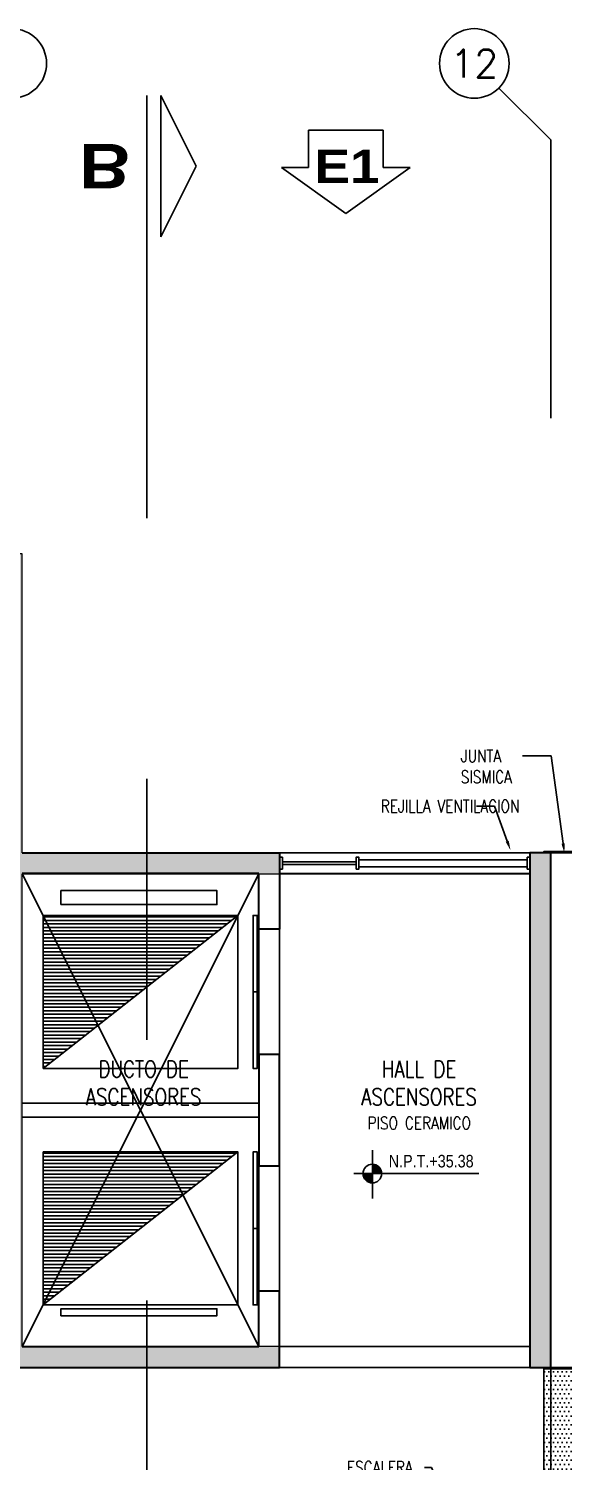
# Model space of a CAD drawing. Header units: millimetres. Extents: x 98 to 155, y -181 to 127.
# Drawn here: x 124.73 to 128.58, y -74.11 to -63.81 of the extents above; entities that cross this region are included whole.
import ezdxf
from ezdxf import colors
from ezdxf.entities.mleader import LeaderData, LeaderLine
from ezdxf.enums import TextEntityAlignment as Align
from ezdxf.math import Vec2, Vec3

# ---------------------------------------------------------------- set-up
doc = ezdxf.new("R2010")
doc.units = ezdxf.units.MM
doc.header["$LTSCALE"] = 15
for name, pattern in [('CENTER', [2, 1.25, -0.25, 0.25, -0.25]), ('HIDDEN2', [0.1875, 0.125, -0.0625]), ('PHANTOM', [63.5, 31.75, -6.35, 6.35, -6.35, 6.35, -6.35]), ('PHANTOM2', [1.25, 0.625, -0.125, 0.125, -0.125, 0.125, -0.125]), ('X-REF_DP_Arquitectura$0$HIDDEN', [0.375, 0.25, -0.125])]:
    doc.linetypes.add(name, pattern=pattern)
doc.layers.get('0').update_dxf_attribs({"color": 250})
for name, color, linetype in [('A-CORTE', 250, 'CENTER'), ('A-EJES', 250, 'PHANTOM'), ('A-HATCH', 250, 'Continuous'), ('A-MOBILIARIO', 250, 'Continuous'), ('A-MURO BAJO', 250, 'Continuous'), ('A-NIVELES-NPT', 252, 'Continuous'), ('A-PROYECCIONES INT.', 250, 'HIDDEN2'), ('A-TEXTO-ACABADO PISO', 250, 'Continuous'), ('A_50_TextoAmbiente', 252, 'Continuous'), ('A_50_TextoIndicaciones', 250, 'Continuous'), ('A_50_Vigas', 250, 'X-REF_DP_Arquitectura$0$HIDDEN'), ('A_60_HatchEstructuras', 250, 'Continuous'), ('DLP_MOBILIARIO FIJO', 250, 'Continuous')]:
    doc.layers.add(name, color=color, linetype=linetype)
doc.layers.add('A-MUROS', color=252, linetype='Continuous', lineweight=30)
doc.layers.add('A_20_Estructuras', color=250, linetype='Continuous', lineweight=18)
doc.styles.add('R140', font='ariblk.ttf', dxfattribs={"height": 3.55})
doc.styles.add('R160-75', font='ariblk.ttf', dxfattribs={"height": 0.6})
doc.styles.add('R80', font='ARIALN.TTF', dxfattribs={"height": 2.03})
doc.styles.add('ROMANS', font='romans.shx', dxfattribs={"width": 0.8})
doc.styles.add('TXT_COTAS', font='romans.shx', dxfattribs={"width": 0.8})

# ---------------------------------------------------------------- blocks, each defined once
blk = doc.blocks.new('EF-P13')
at = {"layer": 'A_60_HatchEstructuras'}
h = blk.add_hatch(color=256, dxfattribs=at)
h.dxf.hatch_style = 1
h.paths.add_polyline_path([(24.55, -7.525), (22.7, -7.525), (22.7, -7.675), (24.55, -7.675)])
h.paths.add_polyline_path([(21.7, -2.775), (23.55, -2.775), (23.55, -2.625), (21.7, -2.625), (21.7, -0.475), (20.85, -0.475), (20.85, -0.625), (21.55, -0.625), (21.55, -6.325), (23.55, -6.325), (23.55, -6.175), (21.7, -6.175)])
h.paths.add_polyline_path([(25.5, -2.625), (25.35, -2.625), (25.35, -6.325), (25.5, -6.325)])
for points in [[(21.7, -6.175), (23.4, -2.775)], [(21.7, -2.775), (23.4, -6.175)]]:
    blk.add_lwpolyline(points)
at = {"layer": 'A_20_Estructuras'}
for points in [[(21.7, -2.775), (23.55, -2.775), (23.55, -2.625), (21.7, -2.625), (21.7, -0.475), (20.85, -0.475), (20.85, -0.625), (21.55, -0.625), (21.55, -6.325), (23.55, -6.325), (23.55, -6.175), (21.7, -6.175)], [(25.5, -2.625), (25.35, -2.625), (25.35, -6.325), (25.5, -6.325)]]:
    blk.add_lwpolyline(points, close=True, dxfattribs=at)
at = {"layer": 'A_50_Vigas'}
for p, q in [((23.55, -2.625), (25.35, -2.625)), ((23.4, -2.775), (23.4, -6.175)), ((23.55, -2.775), (25.35, -2.775)), ((23.55, -2.775), (23.55, -6.175))]:
    blk.add_line(p, q, dxfattribs=at)
for points in [[(23.55, -6.175), (25.35, -6.175)], [(23.55, -6.325), (25.35, -6.325)], [(25.5, -7.525), (25.5, -6.325)]]:
    blk.add_lwpolyline(points, dxfattribs=at)
blk = doc.blocks.new('Ejes_Torre C')
blk.add_line((26.85, 16.35), (26.477, 16.723))
at = {"layer": 'A-EJES', "linetype": 'PHANTOM2'}
blk.add_lwpolyline([(26.85, 16.35), (26.85, 14.35)], dxfattribs=at)
at = {"layer": 'A-EJES', "linetype": 'Continuous'}
for centre in [(22.975, 16.9), (26.3, 16.9)]:
    blk.add_circle(centre, 0.25, dxfattribs=at)
at = {"layer": 'A-EJES', "linetype": 'Continuous', "style": 'ROMANS'}
blk.add_text('12', height=0.2, dxfattribs=at).set_placement((26.3, 16.9), align=Align.MIDDLE_CENTER)
blk = doc.blocks.new('SIM NIVEL PLANTA')
at = {"linetype": 'Continuous'}
h = blk.add_hatch(dxfattribs=at)
h.set_pattern_fill('_USER', color=256, scale=0.089997, angle=45, style=0, pattern_type=0)
h.set_pattern_definition([(45, (31854.49523, 23864.84028), (-0.06363728001, 0.06363728001), [])])
h.paths.add_polyline_path([(-17.33, 0), (-15.98, 0, 0.409209), (-17.33, 1.33)])
h.paths.add_polyline_path([(-18.68, 0, 0.004279), (-18.68, -0.02, 0.414214), (-17.33, -1.37), (-17.33, 0)])
for p, q in [((-17.33, -3.58), (-17.33, 3.34)), ((-2, 0), (-20, 0))]:
    blk.add_line(p, q)
blk.add_circle((-17.33, -0.02), 1.35, dxfattribs=at)
at = {"style": 'R80'}
blk.add_attdef('N.P.T.+0.00', text='', height=1.8, dxfattribs=at).set_placement((-8.87, 1.77), align=Align.MIDDLE_CENTER)
blk = doc.blocks.new('*U99')
blk.add_line((-3, -5.08), (-3, 5.08))
blk.add_lwpolyline([(-4.02, 5.08), (-4.02, -5.08), (-6.56, 0)], close=True)
at = {"linetype": 'Continuous', "style": 'R160-75'}
blk.add_attdef('A', text='', height=0.3, dxfattribs=at).set_placement((0, 0), align=Align.MIDDLE_CENTER)
blk = doc.blocks.new('*U29')
blk.add_lwpolyline([(4.35, 4.35), (4.35, -0.15), (7.57, -0.15), (-0.15, -5.69), (-7.86, -0.15), (-4.65, -0.15), (-4.65, 4.35)], close=True)
at = {"linetype": 'Continuous', "style": 'R140'}
blk.add_attdef('ELEVACION', text='', height=3.55, dxfattribs=at).set_placement((0, 0), align=Align.MIDDLE_CENTER)
blk = doc.blocks.new('Cortes-Elev.')
at = {"layer": 'A-CORTE', "linetype": 'CENTER', "ltscale": 0.5}
blk.add_lwpolyline([(23.945, 20.831), (23.945, 37.853)], dxfattribs=at)
ref = blk.add_blockref('*U99', (23.645, 38.361), dxfattribs=dict(at, xscale=0.1, yscale=0.1, zscale=-0.1, rotation=180))
ref.add_attrib('A', 'B', dxfattribs={"layer": '0', "linetype": 'Continuous', "extrusion": (0, 0, -1), "height": 0.32, "rotation": 180, "style": 'R160-75'}).set_placement((-23.645, 38.361), align=Align.MIDDLE)
ref = blk.add_blockref('*U29', (25.385, 38.36), dxfattribs=dict(at, xscale=0.05980032655866058, yscale=0.05980032655866058, zscale=0.05980032655866058))
ref.add_attrib('ELEVACION', 'E1', dxfattribs={"layer": '0', "linetype": 'Continuous', "height": 0.2392, "style": 'R160-75'}).set_placement((25.385, 38.36), align=Align.MIDDLE_CENTER)
blk = doc.blocks.new('ASCENSOR_01')
h = blk.add_hatch()
h.set_pattern_fill('_U', color=256, scale=0.025, angle=360, style=0, pattern_type=0)
h.set_pattern_definition([(1e-07, (54.049875, -126.000315), (-4e-11, 0.025), [])])
h.paths.add_polyline_path([(-1.4, 1.1), (0, 0), (0, 1.1)])
blk.add_line((-1.4, 1.1, 0), (0, 0))
for points in [[(-0.128, 1.178), (-1.25, 1.178), (-1.25, 1.278), (-0.128, 1.278)], [(0, 0), (-1.4, 0), (-1.4, 1.1), (0, 1.1)]]:
    blk.add_lwpolyline(points, close=True)
blk = doc.blocks.new('vent. pasillo')
at = {"elevation": 0}
blk.add_lwpolyline([(-0.02, -0.1), (-1.23, -0.1), (-1.23, -0.05), (-0.02, -0.05)], close=True, dxfattribs=at)
at = {"layer": 'A-MURO BAJO'}
for p, q in [((-1.8, 0, 0), (0, 0)), ((-1.8, -0.15, 0), (0, -0.15, 0))]:
    blk.add_line(p, q, dxfattribs=at)
at = {"layer": 'DLP_MOBILIARIO FIJO', "elevation": 0}
for points in [[(-1.8, -0.032), (-1.78, -0.032), (-1.78, -0.117), (-1.8, -0.117)], [(-1.25, -0.117), (-1.23, -0.117), (-1.23, -0.032), (-1.25, -0.032)], [(0, -0.117), (-0.02, -0.117), (-0.02, -0.032), (0, -0.032)]]:
    blk.add_lwpolyline(points, close=True, dxfattribs=at)
blk.add_lwpolyline([(-1.78, -0.065), (-1.25, -0.065), (-1.25, -0.085), (-1.78, -0.085)], dxfattribs=at)
blk = doc.blocks.new('N.02')
h = blk.add_hatch()
h.set_pattern_fill('_U', color=256, scale=0.025, angle=180.0002, style=0, pattern_type=0)
h.set_pattern_definition([(180.000175, (-57.700293, 123.500154), (7.64e-08, -0.025), [])])
h.paths.add_polyline_path([(-2.25, -2.5), (-3.65, -3.6), (-3.65, -2.5)])
for p, q in [((-2.25, -2.5, 0), (-3.65, -3.6, 0)), ((-0.05, -5.25, 0), (-0.05, -4.05)), ((0.23, -4.05), (-0.05, -4.05))]:
    blk.add_line(p, q)
at = {"elevation": 0}
for points in [[(0.17, -0.34), (0.17, -0.29), (0.18, -0.29), (0.18, -0.35), (-0.05, -0.35), (-0.05, -0.34)], [(-3.65, -2.5), (-2.25, -2.5), (-2.25, -3.6), (-3.65, -3.6)], [(-3.522, -3.678), (-2.4, -3.678), (-2.4, -3.628), (-3.522, -3.628)]]:
    blk.add_lwpolyline(points, close=True, dxfattribs=at)
at = {"layer": 'A-MOBILIARIO', "elevation": 0}
for points in [[(-2.11, -1.35), (-2.11, -0.8), (-2.14, -0.8), (-2.14, -1.35)], [(-2.11, -1.35), (-2.11, -1.9), (-2.14, -1.9), (-2.14, -1.35)], [(-2.11, -3.05), (-2.11, -2.5), (-2.14, -2.5), (-2.14, -3.05)], [(-2.11, -3.05), (-2.11, -3.6), (-2.14, -3.6), (-2.14, -3.05)]]:
    blk.add_lwpolyline(points, close=True, dxfattribs=at)
at = {"layer": 'A-MURO BAJO'}
for p, q in [((-2.1, -1.8, 0), (-2.1, -0.9, 0)), ((-2.1, -3.5, 0), (-2.1, -2.6, 0))]:
    blk.add_line(p, q, dxfattribs=at)
at = {"layer": 'A-MUROS'}
for p, q in [((-3.8, -0.35, 0), (-1.95, -0.35, 0)), ((-1.95, -0.35, 0), (-1.95, -0.9, 0)), ((-2.1, -0.5, 0), (-3.8, -0.5, 0)), ((-2.1, -0.9, 0), (-2.1, -0.5, 0)), ((-1.95, -0.9, 0), (-2.1, -0.9, 0)), ((-1.95, -1.8, 0), (-2.1, -1.8, 0)), ((-2.1, -1.8, 0), (-2.1, -2.6, 0)), ((-1.95, -2.6, 0), (-1.95, -1.8, 0)), ((-2.1, -2.6, 0), (-1.95, -2.6, 0)), ((-2.1, -3.9, 0), (-2.1, -3.5, 0)), ((-2.1, -3.5, 0), (-1.95, -3.5, 0)), ((-1.95, -4.05, 0), (-1.95, -3.5, 0)), ((-3.8, -3.9, 0), (-2.1, -3.9, 0)), ((-3.95, -4.05, 0), (-1.95, -4.05, 0)), ((-0.15, -4.05, 0), (0, -4.05, 0))]:
    blk.add_line(p, q, dxfattribs=at)
blk.add_lwpolyline([(0, -4.05), (0, -0.35), (-0.15, -0.35), (-0.15, -4.05)], dxfattribs=at)
at = {"layer": 'A-PROYECCIONES INT.'}
for p, q in [((-2.1, -2.15, 0), (-3.8, -2.15, 0)), ((-2.1, -2.25, 0), (-3.8, -2.25, 0)), ((0, -5.25, 0), (0, -4.05))]:
    blk.add_line(p, q, dxfattribs=at)
blk.add_blockref('vent. pasillo', (-0.15, -0.35, 0))
at = {"xscale": -1, "rotation": 359.9998249622922}
blk.add_blockref('ASCENSOR_01', (-3.65, -1.9, 0), dxfattribs=at)

msp = doc.modelspace()

# ---------------------------------------------------------------- hatches: boundary and pattern name
at = {"layer": 'A-HATCH'}
h = msp.add_hatch(dxfattribs=at)
h.set_pattern_fill('DOTS', color=256, scale=0.02)
h.set_pattern_definition([(0, (198.56209, -73.439705), (0.015875, 0.03175), [0, -0.03175])])
h.paths.add_polyline_path([(128.4371, -74.6297), (128.7171, -74.6297), (128.7171, -73.4497), (128.4371, -73.4497)])

# ---------------------------------------------------------------- block references
msp.add_blockref('EF-P13', (102.9871, -67.115))
at = {"layer": 'A-CORTE'}
msp.add_blockref('Cortes-Elev.', (101.6371, -103.1647), dxfattribs=at)
at = {"layer": 'A-EJES'}
msp.add_blockref('Ejes_Torre C', (101.6371, -80.965), dxfattribs=at)
at = {"layer": 'A-NIVELES-NPT', "xscale": 0.05, "yscale": 0.05, "zscale": 0.05}
msp.add_blockref('SIM NIVEL PLANTA', (128.0705, -72.045), dxfattribs=at).add_auto_attribs({'N.P.T.+0.00': 'N.P.T.+35.38'})

# ---------------------------------------------------------------- texts
at = {"layer": 'A-TEXTO-ACABADO PISO', "insert": (127.5413, -71.6376), "char_height": 0.09, "attachment_point": 2, "rotation": 359.99998, "style": 'ROMANS'}
msp.add_mtext_dynamic_manual_height_columns('PISO CERAMICO', width=1.20225, gutter_width=12.5, heights=[0], dxfattribs=at)
at = {"layer": 'A_50_TextoAmbiente', "char_height": 0.12, "attachment_point": 5, "style": 'ROMANS'}
for s, insert, width in [('\\pxqc;DUCTO DE \\PASCENSORES', (125.5598, -71.3943), 1.044421), ('\\pxqc;HALL DE \\PASCENSORES', (127.5399, -71.3943, 0), 1.061918)]:
    msp.add_mtext(s, dxfattribs=dict(at, insert=insert, width=width))

# ---------------------------------------------------------------- leaders
at = {"layer": 'A_50_TextoIndicaciones'}
ml = msp.add_multileader_mtext('Standard', dxfattribs=at)
ml.set_content('\\pxsm1,t16;JUNTA \\PSISMICA', color=256, style='TXT_COTAS')
ml.set_leader_properties(color=256)
ml.build(insert=Vec2(0, 0))
ml.multileader.update_dxf_attribs({"dogleg_length": 0.05, "arrow_head_size": 0.07})
ctx = ml.context
ctx.base_point, ctx.char_height, ctx.arrow_head_size, ctx.landing_gap_size, ctx.plane_origin = Vec3(127.7896, -69.0438), 0.09, 0.07, 0.05, Vec3(127.5702, -68.4604)
notes = []
notes.append((ctx, [(1, (1, 1, 0), (128.4902, -69.0438), (-1, 0), 0.2064, [(0, [(128.5846, -69.7422)], 0, [])])]))
ctx.mtext.insert, ctx.mtext.width, ctx.mtext.defined_height, ctx.mtext.flow_direction = Vec3(127.8396, -68.9988), 1.024058, 0.5146, 5
ml = msp.add_multileader_mtext('Standard', dxfattribs=at)
ml.set_content('\\pxsm1,t16;REJILLA VENTILACION', color=256, style='TXT_COTAS')
ml.set_leader_properties(color=256)
ml.build(insert=Vec2(0, 0))
ml.multileader.update_dxf_attribs({"dogleg_length": 0.05, "arrow_head_size": 0.07})
ctx = ml.context
ctx.base_point, ctx.char_height, ctx.arrow_head_size, ctx.landing_gap_size, ctx.plane_origin = Vec3(127.2146, -69.4047), 0.09, 0.07, 0.05, Vec3(127.0725, -69.543)
notes.append((ctx, [(1, (1, 1, 0), (128.0826, -69.4047), (-1, 0), 0.1303, [(0, [(128.1975, -69.7225)], 0, [])])]))
ctx.mtext.insert, ctx.mtext.width, ctx.mtext.defined_height, ctx.mtext.flow_direction = Vec3(127.2646, -69.3597), 1.024058, 0.5146, 5
ml = msp.add_multileader_mtext('Standard', dxfattribs=at)
ml.set_content('\\pxsm1,t16;ESCALERA \\PDE GATO', color=256, style='TXT_COTAS')
ml.set_leader_properties(color=256)
ml.build(insert=Vec2(0, 0))
ml.multileader.update_dxf_attribs({"dogleg_length": 0.05, "arrow_head_size": 0.07})
ctx = ml.context
ctx.base_point, ctx.char_height, ctx.arrow_head_size, ctx.landing_gap_size, ctx.plane_origin = Vec3(126.9715, -74.1583, 0), 0.09, 0.07, 0.05, Vec3(126.2528, -74.8513, 0)
notes.append((ctx, [(1, (1, 1, 0), (127.629, -74.1583, 0), (-1, 0), 0.05, [(0, [(127.9371, -74.8547, 0)], 0, [])])]))
ctx.mtext.insert, ctx.mtext.width, ctx.mtext.defined_height, ctx.mtext.flow_direction = Vec3(127.0215, -74.1133, 0), 1.055921, 0.3812, 5
for ctx, leaders in notes:
    for number, flags, end, landing, length, lines in leaders:
        leader = LeaderData()
        leader.index, (leader.has_last_leader_line, leader.has_dogleg_vector, leader.attachment_direction) = number, flags
        leader.last_leader_point, leader.dogleg_vector, leader.dogleg_length = Vec3(end), Vec3(landing), length
        for number, points, colour, breaks in lines:
            line = LeaderLine()
            line.index, line.vertices, line.color, line.breaks = number, Vec3.list(points), colors.encode_raw_color(colour), breaks
            leader.lines.append(line)
        ctx.leaders.append(leader)

# ---------------------------------------------------------------- next in the draw order: block references
msp.add_blockref('N.02', (128.4871, -69.3897, 0))

# ---------------------------------------------------------------- next in the draw order: linework, layer by layer
for points in [[(128.4371, -73.4397), (128.7171, -73.4397), (128.7171, -73.4497), (128.4371, -73.4497)], [(128.4371, -74.6297), (128.7171, -74.6297), (128.7171, -73.4497), (128.4371, -73.4497)]]:
    msp.add_lwpolyline(points, close=True)

doc.saveas('drawing.dxf')
